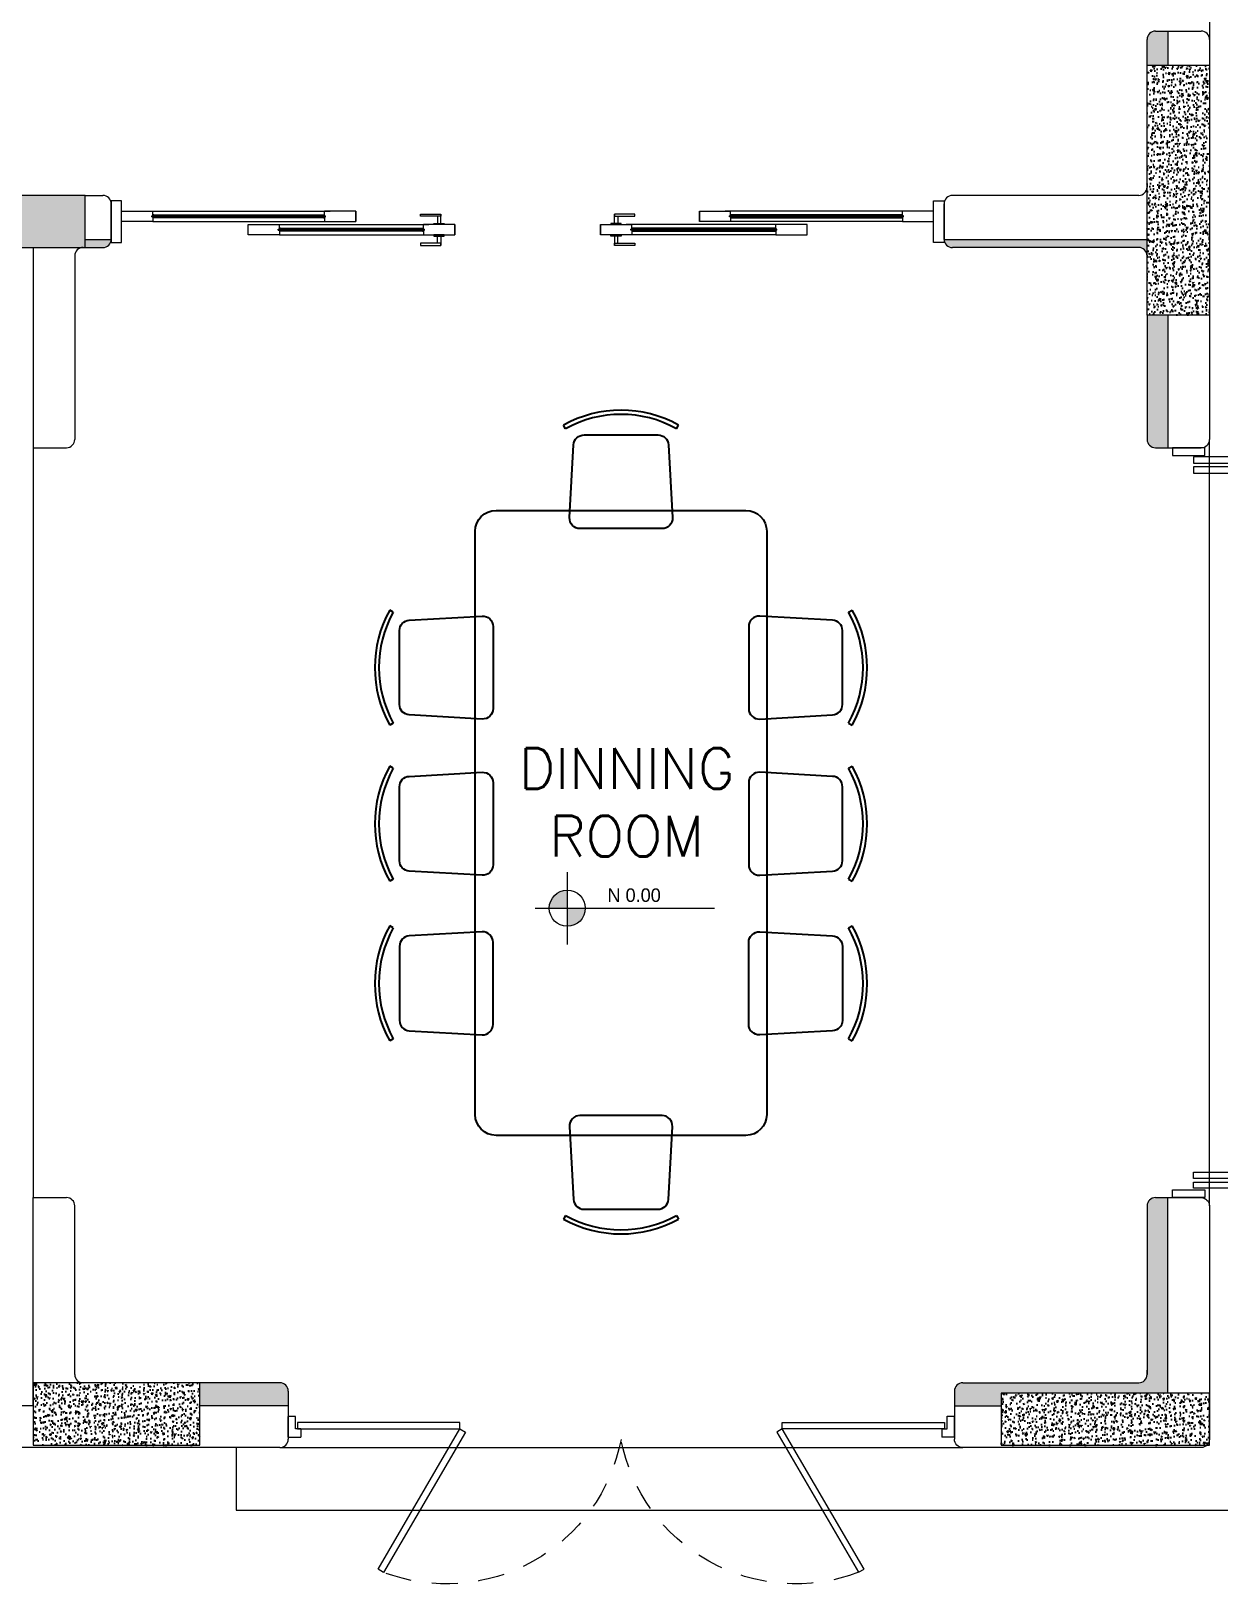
# Model space of a CAD drawing. Header units: metres. Extents: x -232 to 581, y 30 to 789.
# Drawn here: x 114.36 to 120.06, y 449.74 to 457.19 of the extents above; entities that cross this region are included whole.
import ezdxf

# ---------------------------------------------------------------- set-up
doc = ezdxf.new("R2010")
doc.units = ezdxf.units.M
doc.linetypes.add('HIDDEN2', pattern=[0.1875, 0.125, -0.0625])
for name, color, linetype, lineweight in [('A-DOOR', 35, 'Continuous', 5), ('A-WALL', 250, 'Continuous', 20), ('baños', 140, 'Continuous', 0), ('Columnas', 7, 'Continuous', 18), ('piscina', 131, 'Continuous', 0), ('SE-2', 252, 'Continuous', 9), ('textos', 7, 'Continuous', 0)]:
    doc.layers.add(name, color=color, linetype=linetype, lineweight=lineweight)
doc.layers.add('HATCH', color=8, linetype='Continuous')
doc.layers.add('MOBILIARIOS', color=252, linetype='Continuous')
doc.layers.add('PISO', color=7, linetype='Continuous', lineweight=5, true_color=0xe6e6e6)
doc.layers.add('RELLENO SECCION', color=8, linetype='Continuous', lineweight=0, transparency=0.4)
doc.styles.add('ESC100-2mm', font='arial.ttf', dxfattribs={"height": 0.15})
doc.styles.get("Standard").update_dxf_attribs({"font": 'arial.ttf'})
pattern_1 = [(49.99999999999999, (109.5950523051869, -7.243447285351294), (0.05829909407872129, -0.005100507372448988), [0.006096000000000001, -0.067056]), (355, (109.5950523051869, -7.243447285351294), (-0.01127789485599019, 0.06113819047649125), [0.004876800000000001, -0.05364498693440001]), (100.4514447, (109.5999105474269, -7.243872326471319), (0.04702119906891305, 0.05603768061190244), [0.005180802815999999, -0.05698887827199999]), (46.18420000000001, (109.5950523051869, -7.227191285351296), (0.08674529308548158, -0.01345354493847269), [0.009144000000000001, -0.100584]), (96.63555760999992, (109.6022810731869, -7.228312405351289), (0.07596932289648096, 0.07917635987127089), [0.0077712074048, -0.08548339461120001]), (351.1841511700001, (109.5950523051869, -7.227191285351296), (0.07596932290079265, 0.07917635986737045), [0.007315189462400001, -0.0804671142144]), (21, (109.6031803051869, -7.231255285351267), (0.0485166052061224, -0.03272486341986804), [0.006096000000000001, -0.067056]), (326.0000000000001, (109.6031803051869, -7.231255285351267), (0.01977664907124706, 0.05894014915914217), [0.004876800000000001, -0.0536448]), (71.45144499999999, (109.6072233556189, -7.233982357319292), (0.06829325416918917, 0.02621528604348968), [0.005180802816000001, -0.056988780032]), (37.50000000000001, (109.5950523051869, -7.243447285351294), (0.0009883530401893813, 0.027057612439409), [0, -0.05299456, 0, -0.05445760000000001, 0, -0.05384800000000001]), (7.499999999999999, (109.5950523051869, -7.243447285351294), (0.02138229200329784, 0.03205778394179824), [0, -0.03104896, 0, -0.05177536000000001, 0, -0.0205232]), (327.5, (109.5769268651869, -7.243447285351294), (0.04338899045339885, -0.001833198077655502), [0, -0.02032, 0, -0.06339840000000001, 0, -0.0841248]), (317.5, (109.5687988651869, -7.243447285351294), (0.04740133804352578, 0.00813647713066657), [0, -0.026416, 0, -0.04210304, 0, -0.0597408])]

# ---------------------------------------------------------------- blocks, each defined once
blk = doc.blocks.new('A$C9daa110d')
at = {"layer": 'A-DOOR'}
for p, q in [((1.633476927054289e-05, 0.1005227127141595), (0.06001633402468087, 0.100512911852725)), ((1.633476927054289e-05, 0.1005227127141595), (3.26695385979292e-05, 0.0005227126059708098)), ((0.06000980011680213, 0.06051291099994671), (0.0600163340244535, 0.1005129105035465)), ((3.14000973762586, 0.06000980011684476), (3.140016271533511, 0.1000097996204445)), ((3.200016270789149, 0.1000000001081887), (3.140016271533739, 0.1000098009696231)), ((3.200016270789149, 0.1000000001081887), (3.199999936019822, 0)), ((0.03499999968198608, 0.0005169954367829632), (0, 0.0005227126059708098)), ((0.03500980054343472, 0.06051699469219329), (0.03499999968198608, 0.0005169954367829632)), ((0.06000980011680213, 0.06051291099994671), (0.03500980054343472, 0.06051699469219329)), ((3.14000973762586, 0.06000980011684476), (3.165009737199227, 0.06000571642459818)), ((3.165009737199227, 0.06000571642459818), (3.164999936337779, 5.717169187846594e-06)), ((3.164999936337779, 5.717169187846594e-06), (3.199999936019822, 0))]:
    blk.add_line(p, q, dxfattribs=at)
for points in [[(0.4314092330020003, 0.7340958945085703), (0.8247074544361226, 0.06038799940252204), (0.8508633782872153, 0.07565734447823758), (0.457565156853093, 0.7493652395843071)], [(2.765838793269268, 0.7337145708262867), (2.372320495568999, 0.060135200383165), (2.346169561538147, 0.07541308966342086), (2.739687859238416, 0.748992460106571)], [(0.04460117791131779, 0.06051542796283371), (0.8247074544361226, 0.06038799940252204), (0.8247025071707412, 0.03010128239537835), (0.04459623064587959, 0.03022871095569002)], [(3.152426772093804, 0.06000777182291728), (2.372320495568999, 0.060135200383165), (2.372315548303675, 0.02984848337602131), (3.15242182482848, 0.02972105481577358)]]:
    blk.add_lwpolyline(points, close=True, dxfattribs=at)
at = {"layer": 'A-DOOR', "linetype": 'HIDDEN2'}
for centre, start, end in [((0.7599614829443908, -0.04884637082306398), 10.76134296711832, 110.7488073156987), ((2.43703077724183, -0.04912031622266966), 69.23247441770859, 169.2199387662857)]:
    blk.add_arc(centre, 0.8535720901146175, start, end, dxfattribs=at)
blk = doc.blocks.new('A$C19a6c55b')
at = {"layer": 'A-DOOR'}
for points in [[(-1.728039933368564e-11, 3.562536612712151), (0.1553727816562969, 3.562536612712151), (0.1553727816562969, 3.600000000031727), (-1.728039933368564e-11, 3.600000000031727)], [(0.1005140850720636, 3.525121904975762), (1.035720050799682, 3.525121904975762), (1.035720050799682, 3.555408622386935), (0.1005140850720636, 3.555408622386935)], [(0.1005140850720636, 3.477433492034365), (1.035720050799682, 3.477433492034365), (1.035720050799682, 3.507720209445537), (0.1005140850720636, 3.507720209445537)], [(0.1005140850720636, 0.122566508029152), (1.035720050799682, 0.122566508029152), (1.035720050799682, 0.09227979061797953), (0.1005140850720636, 0.09227979061797953)], [(0.1005140850720636, 0.07487809508775456), (1.035720050799682, 0.07487809508775456), (1.035720050799682, 0.04459137767658206), (0.1005140850720636, 0.04459137767658206)], [(-1.728039933368564e-11, 0.0374633873513659), (0.1553727816562969, 0.0374633873513659), (0.1553727816562969, 3.178968199790688e-11), (-1.728039933368564e-11, 3.178968199790688e-11)]]:
    blk.add_lwpolyline(points, close=True, dxfattribs=at)
blk = doc.blocks.new('20.03.2026 LN 09 PRIMER NIVEL ARQ')
at = {"layer": 'HATCH'}
h = blk.add_hatch(dxfattribs=at)
h.set_pattern_fill('AR-CONC', color=1, scale=0.00032)
h.set_pattern_definition(pattern_1)
h.paths.add_polyline_path([(9.913863998904333, -55.82766608855763), (9.663863998903594, -55.82766608855763), (9.66386399890348, -56.73224372086929), (10.81398107150505, -56.73224372086929), (10.81398107150505, -56.48224372086929), (9.913863998922523, -56.48224372086929)])
h = blk.add_hatch(dxfattribs=at)
h.set_pattern_fill('AR-CONC', color=1, scale=0.00032)
h.set_pattern_definition(pattern_1)
h.paths.add_polyline_path([(16.21398107142505, -57.05724372086854), (15.91398107142493, -57.05724372086854), (15.91398107142493, -55.85770490505661), (16.21398107142505, -55.85770490505661)])
h = blk.add_hatch(dxfattribs=at)
h.set_pattern_fill('AR-CONC', color=1, scale=0.00032)
h.set_pattern_definition(pattern_1)
h.paths.add_polyline_path([(10.56398107142576, -62.18224372086922), (10.56398107142576, -62.48224372086918), (11.36398107142574, -62.48224372086918), (11.36398107142574, -62.18224372086922)])
h = blk.add_hatch(dxfattribs=at)
h.set_pattern_fill('AR-CONC', color=1, scale=0.00032)
h.set_pattern_definition(pattern_1)
h.paths.add_polyline_path([(15.21397086611751, -62.48224372087941), (15.21353516971595, -62.23224372085895), (15.96398107142625, -62.23224372082473), (15.96441676782689, -62.23224372079653), (16.2135453750239, -62.23224372079653), (16.21354537502458, -62.48224372086929)])
at = {"layer": 'RELLENO SECCION'}
h = blk.add_hatch(color=1, dxfattribs=at)
h.dxf.hatch_style = 1
h.paths.add_polyline_path([(15.9139810714255, -55.85770490505661), (16.01398107146156, -55.85770490505661), (16.01398107146161, -55.69316608856832), (15.95398107142552, -55.69316608856832, 0.414213562373114), (15.91398107142552, -55.7331660885684)])
h = blk.add_hatch(color=1, dxfattribs=at)
h.dxf.hatch_style = 1
edge = h.paths.add_edge_path()
edge.add_arc((10.89900206022901, -56.69233346635178), 0.04002948853088027, 269.7937312357839, 358.7066360886235)
edge.add_line((10.93902135045909, -56.69323699361883), (10.81398107150504, -56.69323187336236))
edge.add_line((10.81398107150505, -56.69323187336238), (10.81399552781998, -56.73223714681876))
edge.add_line((10.81399552782, -56.73223714681876), (10.89885795161636, -56.7323626954819))
h = blk.add_hatch(color=1, dxfattribs=at)
h.dxf.hatch_style = 1
edge = h.paths.add_edge_path()
edge.add_arc((15.8739148984746, -56.77221638361766), 0.04000000000002046, 0, 89.86948625179913)
edge.add_line((15.87400601418079, -56.73221648739377), (14.9788793117775, -56.73229900724778))
edge.add_arc((14.9789569658742, -56.69227433811807), 0.04002474446009788, 181.2770787638282, 269.888837396633, ccw=False)
edge.add_line((14.93894216334394, -56.69316638495525), (15.91398107142516, -56.69316638495525))
edge.add_line((15.91398107142516, -56.69316638495525), (15.91391489847462, -56.77221638361767))
h = blk.add_hatch(color=1, dxfattribs=at)
h.dxf.hatch_style = 1
h.paths.add_polyline_path([(16.01398107144581, -57.05724372086854), (15.91398107142487, -57.05724372086854), (15.91398107142552, -57.65322950952304, 0.4142135623727931), (15.95398107142552, -57.69322950952289), (16.01398107144564, -57.69322950952289)])
h = blk.add_hatch(color=1, dxfattribs=at)
h.dxf.hatch_style = 1
edge = h.paths.add_edge_path()
edge.add_arc((15.87398107142513, -62.14224372086915), 0.04000000000003467, 270.0000000000407, 359.9999999999491, ccw=False)
edge.add_line((15.87398107142513, -62.18224372086911), (15.02899808925548, -62.18224372086916))
edge.add_arc((15.02899808925554, -62.2222437208693), 0.04000000000004889, 90.00000000006106, 180.0000000016183)
edge.add_line((14.98899808925549, -62.22224372087044), (14.98899808925758, -62.29316608861071))
edge.add_line((14.98899808925756, -62.29316608861063), (15.21386992294759, -62.29316608860402))
edge.add_line((15.21386992294759, -62.29316608860404), (15.21398107142532, -62.23224372086902))
edge.add_line((15.21398107142534, -62.23224372086906), (15.96398107142548, -62.2322437208046))
edge.add_line((15.96398107142548, -62.2322437208046), (16.01356885739952, -62.23224372080301))
edge.add_line((16.01356885739952, -62.23224372080301), (16.01358154722294, -61.29318526901272))
edge.add_line((16.01358154722294, -61.29318526901272), (15.95398107142246, -61.29316638495618))
edge.add_arc((15.95398107142518, -61.33316638495614), 0.04000000000000625, 90.00000000386754, 179.9999999999796)
edge.add_line((15.91398107142516, -61.33316638495614), (15.91398107142516, -62.14224372086917))
edge = h.paths.add_edge_path()
edge.add_arc((11.7489972720345, -62.22224372086919), 0.04000000000000625, 359.9999999967838, 449.9999999999797)
edge.add_line((11.74899727203453, -62.18224372086922), (11.36398107142574, -62.18224372086918))
edge.add_line((11.36398107142574, -62.18224372086922), (11.36398107142574, -62.293166088604))
edge.add_line((11.36398107142574, -62.29316608860393), (11.78899727203054, -62.29316608860397))
edge.add_line((11.78899727203054, -62.29316608860404), (11.78899727203452, -62.22224372087151))
at = {"layer": 'textos', "transparency": 33554534}
h = blk.add_hatch(color=1, dxfattribs=at)
h.dxf.hatch_style = 1
h.paths.add_polyline_path([(13.12947912510947, -59.81770019982218, 0.4142135623730951), (13.04293393704813, -59.90424538803495), (13.12947912510947, -59.90424538803495)])
h.paths.add_polyline_path([(13.21602431332224, -59.90424538803495), (13.12947912510947, -59.90424538803495), (13.12947912510947, -59.99079057624772, 0.4142135623730951)])
at = {"layer": 'A-DOOR', "color": 1}
for p, q in [((10.98895045569094, -56.55749554095701), (11.13895081564709, -56.5574955893195)), ((10.98895046156559, -56.60749554095696), (10.98895045569094, -56.55749554095701)), ((10.98895544057169, -56.55749554095723), (11.13895580052784, -56.55749558931973)), ((10.98895544644634, -56.60749554095719), (10.98895544057169, -56.55749554095723)), ((11.13395082158416, -56.58499558818562), (11.13395082158416, -56.57999558818562)), ((11.13395082164374, -56.57999558818562), (11.96895028152511, -56.57999558818562)), ((11.13395580646491, -56.58499558818585), (11.13395580646491, -56.57999558818585)), ((11.13395580652448, -56.57999558818585), (11.96895526640586, -56.57999558818585)), ((11.13895081564709, -56.55749558042828), (11.99012544828167, -56.55749554615932)), ((11.1389508215841, -56.57999558818562), (11.13895081564709, -56.5574955893195)), ((11.14395082158416, -56.57523338276235), (11.13895082158416, -56.57523338276235)), ((11.13895580052784, -56.55749558042851), (11.99013043316242, -56.55749554615954)), ((11.13895580646485, -56.57999558818585), (11.13895580052784, -56.55749558931973)), ((11.1439558064649, -56.57523338276258), (11.13895580646491, -56.57523338276258)), ((11.1439508157095, -56.5752333833185), (11.95895028152512, -56.57523333410109)), ((11.14395082158416, -56.57523338276235), (11.14395082158416, -56.57999558818562)), ((11.14395580059025, -56.57523338331873), (11.95895526640587, -56.57523333410131)), ((11.1439558064649, -56.57523338276258), (11.1439558064649, -56.57999558818585)), ((11.95895028152512, -56.57523338276235), (11.96395028152511, -56.57523338276235)), ((11.95895028152512, -56.57523338276235), (11.95895028152512, -56.57999558818562)), ((11.95895526640587, -56.57523338276258), (11.96395526640586, -56.57523338276258)), ((11.95895526640587, -56.57523338276258), (11.95895526640587, -56.57999558818585)), ((11.96395028152517, -56.57999558818562), (11.96395028746218, -56.5574955893195)), ((12.11395064741833, -56.55749554095701), (11.96395028746218, -56.5574955893195)), ((12.11395563229908, -56.55749554095723), (11.96395527234293, -56.55749558931973)), ((11.96395526640592, -56.57999558818585), (11.96395527234293, -56.55749558931973)), ((11.96895028152511, -56.58499558818562), (11.96895028152511, -56.57999558818562)), ((11.96895526640586, -56.58499558818585), (11.96895526640586, -56.57999558818585)), ((12.11395063566908, -56.55749553735905), (12.11395064154374, -56.60749552241055)), ((12.11395064154368, -56.60749554095696), (12.11395064741833, -56.55749554095701)), ((12.11395562054983, -56.55749553735927), (12.11395562642448, -56.60749552241077)), ((12.11395562642443, -56.60749554095719), (12.11395563229908, -56.55749554095723)), ((12.52145029023779, -56.61709591234001), (12.52145029023779, -56.57235632900677)), ((12.52145527511857, -56.61709591234023), (12.52145527511857, -56.57235632900688)), ((13.35645063289405, -56.61709591234001), (13.35645063289405, -56.57235632900677)), ((13.35645561777483, -56.61709591234023), (13.35645561777483, -56.57235632900688)), ((13.76395028746279, -56.55749553735905), (13.76395028158814, -56.60749552241055)), ((13.76395027571354, -56.55749554095701), (13.91395063566969, -56.5574955893195)), ((13.76395028158819, -56.60749554095696), (13.76395027571354, -56.55749554095701)), ((13.76395526059429, -56.55749554095723), (13.91395562055044, -56.55749558931973)), ((13.76395526646894, -56.60749554095719), (13.76395526059429, -56.55749554095723)), ((13.76395527234354, -56.55749553735927), (13.76395526646888, -56.60749552241077)), ((14.73895010748478, -56.55749558042828), (13.8877754748502, -56.55749554615932)), ((14.73895509236553, -56.55749558042851), (13.88778045973095, -56.55749554615954)), ((14.74395010148814, -56.57999558818562), (13.90895064160676, -56.57999558818562)), ((13.90895064160676, -56.58499558818562), (13.90895064160676, -56.57999558818562)), ((14.74395508636889, -56.57999558818585), (13.90895562648751, -56.57999558818585)), ((13.90895562648751, -56.58499558818585), (13.90895562648751, -56.57999558818585)), ((13.9139506416067, -56.57999558818562), (13.91395063566969, -56.5574955893195)), ((13.91895064160676, -56.57523338276235), (13.91395064160676, -56.57523338276235)), ((13.91395562648745, -56.57999558818585), (13.91395562055044, -56.55749558931973)), ((13.9189556264875, -56.57523338276258), (13.91395562648751, -56.57523338276258)), ((14.73395010742237, -56.5752333833185), (13.91895064160676, -56.57523333410109)), ((13.91895064160676, -56.57523338276235), (13.91895064160676, -56.57999558818562)), ((14.73395509230312, -56.57523338331873), (13.9189556264875, -56.57523333410131)), ((13.9189556264875, -56.57523338276258), (13.9189556264875, -56.57999558818585)), ((14.73395010154772, -56.57523338276235), (14.73895010154772, -56.57523338276235)), ((14.73395010154772, -56.57523338276235), (14.73395010154772, -56.57999558818562)), ((14.73395508642847, -56.57523338276258), (14.73895508642846, -56.57523338276258)), ((14.73395508642847, -56.57523338276258), (14.73395508642847, -56.57999558818585)), ((14.73895010154777, -56.57999558818562), (14.73895010748478, -56.5574955893195)), ((14.88895046744094, -56.55749554095701), (14.73895010748478, -56.5574955893195)), ((14.88895545232168, -56.55749554095723), (14.73895509236553, -56.55749558931973)), ((14.73895508642852, -56.57999558818585), (14.73895509236553, -56.55749558931973)), ((14.74395010154771, -56.58499558818562), (14.74395010154771, -56.57999558818562)), ((14.74395508642846, -56.58499558818585), (14.74395508642846, -56.57999558818585)), ((14.88895046156628, -56.60749554095696), (14.88895046744094, -56.55749554095701)), ((14.88895544644703, -56.60749554095719), (14.88895545232168, -56.55749554095723)), ((11.13895082152175, -56.60749558931957), (10.98895046156559, -56.60749554095696)), ((11.13895580640249, -56.6074955893198), (10.98895544644634, -56.60749554095719)), ((11.13395082164374, -56.58499558818562), (11.96895028152511, -56.58499558818562)), ((11.13395580652448, -56.58499558818585), (11.96895526640586, -56.58499558818585)), ((11.13895046156557, -56.60749558931957), (11.99012509420015, -56.60749555486495)), ((11.1389508215841, -56.58499558818562), (11.1389508215841, -56.60749558931957)), ((11.14395082158416, -56.5897577936089), (11.13895082158416, -56.5897577936089)), ((11.13895544644632, -56.6074955893198), (11.9901300790809, -56.60749555486518)), ((11.13895580646485, -56.58499558818585), (11.13895580646485, -56.6074955893198)), ((11.1439558064649, -56.58975779360912), (11.13895580646491, -56.58975779360912)), ((11.14395082158416, -56.5897577936089), (11.14395082158416, -56.58499558818562)), ((11.95895028152512, -56.58975774497321), (11.14395082158416, -56.5897577936089)), ((11.1439558064649, -56.58975779360912), (11.1439558064649, -56.58499558818585)), ((11.95895526640587, -56.58975774497344), (11.1439558064649, -56.58975779360912)), ((11.5965844279404, -56.62209588814903), (11.74658478789655, -56.62209593651153)), ((11.59658443381505, -56.67209588814899), (11.5965844279404, -56.62209588814903)), ((11.59658941282117, -56.62209588814926), (11.74658977277733, -56.62209593651176)), ((11.59658941869583, -56.67209588814922), (11.59658941282117, -56.62209588814926)), ((11.74158479383362, -56.64959593537765), (11.74158479383362, -56.64459593537765)), ((11.7415847938932, -56.64459593537765), (12.44395010448432, -56.64459593537765)), ((11.7415847938932, -56.64959593537765), (12.44395010448432, -56.64959593537765)), ((11.7415897787144, -56.64959593537787), (11.7415897787144, -56.64459593537788)), ((11.74158977877397, -56.64459593537788), (12.44395508936506, -56.64459593537788)), ((11.74158977877397, -56.64959593537787), (12.44395508936506, -56.64959593537787)), ((11.74658478789655, -56.62209592762031), (12.46512527124088, -56.62209589335134)), ((11.74658479383356, -56.64459593537765), (11.74658478789655, -56.62209593651153)), ((11.75158479383362, -56.63983372995438), (11.74658479383362, -56.63983372995438)), ((11.74658479383356, -56.64959593537765), (11.74658479383356, -56.6720959365116)), ((11.75158479383362, -56.65435814080092), (11.74658479383362, -56.65435814080092)), ((11.74658977277733, -56.62209592762053), (12.46513025612163, -56.62209589335157)), ((11.74658977871434, -56.64459593537788), (11.74658977277733, -56.62209593651176)), ((11.75158977871439, -56.6398337299546), (11.74658977871439, -56.6398337299546)), ((11.74658977871434, -56.64959593537787), (11.74658977871434, -56.67209593651182)), ((11.75158977871439, -56.65435814080115), (11.74658977871439, -56.65435814080115)), ((11.75158478795896, -56.63983373051053), (12.43395010448432, -56.63983368129311)), ((11.75158479383362, -56.63983372995438), (11.75158479383362, -56.64459593537765)), ((11.75158479383362, -56.65435814080092), (11.75158479383362, -56.64959593537765)), ((12.43395010448432, -56.65435809216524), (11.75158479383362, -56.65435814080092)), ((11.75158977283974, -56.63983373051076), (12.43395508936507, -56.63983368129334)), ((11.75158977871439, -56.6398337299546), (11.75158977871439, -56.64459593537788)), ((11.75158977871439, -56.65435814080115), (11.75158977871439, -56.64959593537787)), ((12.43395508936507, -56.65435809216547), (11.75158977871439, -56.65435814080115)), ((11.95895028152512, -56.5897577936089), (11.95895028152512, -56.58499558818562)), ((11.95895028152512, -56.5897577936089), (11.96395028152511, -56.5897577936089)), ((11.95895526640587, -56.58975779360912), (11.95895526640587, -56.58499558818585)), ((11.95895526640587, -56.58975779360912), (11.96395526640586, -56.58975779360912)), ((11.96395028152517, -56.58499558818562), (11.96395028152517, -56.60749558931957)), ((11.96395028158753, -56.60749558931957), (12.11395064154368, -56.60749554095696)), ((11.96395526640592, -56.58499558818585), (11.96395526640592, -56.6074955893198)), ((11.96395526646828, -56.6074955893198), (12.11395562642443, -56.60749554095719)), ((12.43395010448432, -56.63983372995438), (12.43895010448432, -56.63983372995438)), ((12.43395010448432, -56.63983372995438), (12.43395010448432, -56.64459593537765)), ((12.43395010448432, -56.65435814080092), (12.43395010448432, -56.64959593537765)), ((12.43395010448432, -56.65435814080092), (12.43895010448432, -56.65435814080092)), ((12.43395508936507, -56.6398337299546), (12.43895508936507, -56.6398337299546)), ((12.43395508936507, -56.6398337299546), (12.43395508936507, -56.64459593537788)), ((12.43395508936507, -56.65435814080115), (12.43395508936507, -56.64959593537787)), ((12.43395508936507, -56.65435814080115), (12.43895508936507, -56.65435814080115)), ((12.43895010448438, -56.64459593537765), (12.43895011042139, -56.62209593651153)), ((12.43895010448438, -56.64959593537765), (12.43895010448438, -56.6720959365116)), ((12.58895047037754, -56.62209588814903), (12.43895011042139, -56.62209593651153)), ((12.43895508936512, -56.64459593537788), (12.43895509530213, -56.62209593651176)), ((12.43895508936512, -56.64959593537787), (12.43895508936512, -56.67209593651182)), ((12.58895545525829, -56.62209588814926), (12.43895509530213, -56.62209593651176)), ((12.44395010448432, -56.64959593537765), (12.44395010448432, -56.64459593537765)), ((12.44395508936506, -56.64959593537787), (12.44395508936506, -56.64459593537788)), ((12.5064502901493, -56.58201232773956), (12.5064502901493, -56.61709591234148)), ((12.50645527503008, -56.58201232773968), (12.50645527503008, -56.61709591234171)), ((12.58895045862829, -56.62209588455107), (12.58895046450294, -56.67209586960257)), ((12.58895046450289, -56.67209588814899), (12.58895047037754, -56.62209588814903)), ((12.58895544350904, -56.6220958845513), (12.58895544938369, -56.6720958696028)), ((12.58895544938363, -56.67209588814922), (12.58895545525829, -56.62209588814926)), ((13.28895045275434, -56.62209588814903), (13.43895081271049, -56.62209593651153)), ((13.28895045862899, -56.67209588814899), (13.28895045275434, -56.62209588814903)), ((13.28895046450359, -56.62209588455107), (13.28895045862893, -56.67209586960257)), ((13.28895544938433, -56.6220958845513), (13.28895544350968, -56.6720958696028)), ((13.28895543763508, -56.62209588814926), (13.43895579759123, -56.62209593651176)), ((13.28895544350974, -56.67209588814922), (13.28895543763508, -56.62209588814926)), ((13.37145063298254, -56.58201232773956), (13.37145063298254, -56.61709591234148)), ((13.37145561786332, -56.58201232773968), (13.37145561786332, -56.61709591234171)), ((14.13131613523529, -56.62209592762031), (13.412775651891, -56.62209589335134)), ((14.13132112011607, -56.62209592762053), (13.41278063677174, -56.62209589335157)), ((14.13631612923865, -56.64459593537765), (13.43395081864756, -56.64459593537765)), ((13.43395081864756, -56.64959593537765), (13.43395081864756, -56.64459593537765)), ((14.13631612923865, -56.64959593537765), (13.43395081864756, -56.64959593537765)), ((14.13632111411943, -56.64459593537788), (13.43395580352831, -56.64459593537788)), ((13.43395580352831, -56.64959593537787), (13.43395580352831, -56.64459593537788)), ((14.13632111411943, -56.64959593537787), (13.43395580352831, -56.64959593537787)), ((13.4389508186475, -56.64459593537765), (13.43895081271049, -56.62209593651153)), ((13.44395081864755, -56.63983372995438), (13.43895081864756, -56.63983372995438)), ((13.4389508186475, -56.64959593537765), (13.4389508186475, -56.6720959365116)), ((13.44395081864755, -56.65435814080092), (13.43895081864756, -56.65435814080092)), ((13.43895580352824, -56.64459593537788), (13.43895579759123, -56.62209593651176)), ((13.4439558035283, -56.6398337299546), (13.4389558035283, -56.6398337299546)), ((13.43895580352824, -56.64959593537787), (13.43895580352824, -56.67209593651182)), ((13.4439558035283, -56.65435814080115), (13.4389558035283, -56.65435814080115)), ((14.12631613517289, -56.63983373051053), (13.44395081864755, -56.63983368129311)), ((13.44395081864755, -56.63983372995438), (13.44395081864755, -56.64459593537765)), ((13.44395081864755, -56.65435814080092), (13.44395081864755, -56.64959593537765)), ((13.44395081864755, -56.65435809216524), (14.12631612929823, -56.65435814080092)), ((14.12632112005366, -56.63983373051076), (13.4439558035283, -56.63983368129334)), ((13.4439558035283, -56.6398337299546), (13.4439558035283, -56.64459593537788)), ((13.4439558035283, -56.65435814080115), (13.4439558035283, -56.64959593537787)), ((13.4439558035283, -56.65435809216547), (14.12632111417901, -56.65435814080115)), ((13.91395064154435, -56.60749558931957), (13.76395028158819, -56.60749554095696)), ((13.91395562642509, -56.6074955893198), (13.76395526646894, -56.60749554095719)), ((14.7389504615663, -56.60749558931957), (13.88777582893172, -56.60749555486495)), ((14.73895544644705, -56.6074955893198), (13.88778081381247, -56.60749555486518)), ((14.74395010148814, -56.58499558818562), (13.90895064160676, -56.58499558818562)), ((14.74395508636889, -56.58499558818585), (13.90895562648751, -56.58499558818585)), ((13.9139506416067, -56.58499558818562), (13.9139506416067, -56.60749558931957)), ((13.91895064160676, -56.5897577936089), (13.91395064160676, -56.5897577936089)), ((13.91395562648745, -56.58499558818585), (13.91395562648745, -56.6074955893198)), ((13.9189556264875, -56.58975779360912), (13.91395562648751, -56.58975779360912)), ((13.91895064160676, -56.5897577936089), (13.91895064160676, -56.58499558818562)), ((13.91895064160676, -56.58975774497321), (14.73395010154772, -56.5897577936089)), ((13.9189556264875, -56.58975779360912), (13.9189556264875, -56.58499558818585)), ((13.9189556264875, -56.58975774497344), (14.73395508642847, -56.58975779360912)), ((14.12631612929823, -56.63983372995438), (14.13131612929823, -56.63983372995438)), ((14.12631612929823, -56.63983372995438), (14.12631612929823, -56.64459593537765)), ((14.12631612929823, -56.65435814080092), (14.12631612929823, -56.64959593537765)), ((14.12631612929823, -56.65435814080092), (14.13131612929823, -56.65435814080092)), ((14.12632111417901, -56.6398337299546), (14.131321114179, -56.6398337299546)), ((14.12632111417901, -56.6398337299546), (14.12632111417901, -56.64459593537788)), ((14.12632111417901, -56.65435814080115), (14.12632111417901, -56.64959593537787)), ((14.12632111417901, -56.65435814080115), (14.131321114179, -56.65435814080115)), ((14.13131612929828, -56.64459593537765), (14.13131613523529, -56.62209593651153)), ((14.13131612929828, -56.64959593537765), (14.13131612929828, -56.6720959365116)), ((14.28131649519145, -56.62209588814903), (14.13131613523529, -56.62209593651153)), ((14.13132111417906, -56.64459593537788), (14.13132112011607, -56.62209593651176)), ((14.13132111417906, -56.64959593537787), (14.13132111417906, -56.67209593651182)), ((14.28132148007222, -56.62209588814926), (14.13132112011607, -56.62209593651176)), ((14.13631612929822, -56.64959593537765), (14.13631612929822, -56.64459593537765)), ((14.136321114179, -56.64959593537787), (14.136321114179, -56.64459593537788)), ((14.28131648931679, -56.67209588814899), (14.28131649519145, -56.62209588814903)), ((14.28132147419757, -56.67209588814922), (14.28132148007222, -56.62209588814926)), ((14.73395010154772, -56.5897577936089), (14.73395010154772, -56.58499558818562)), ((14.73395010154772, -56.5897577936089), (14.73895010154772, -56.5897577936089)), ((14.73395508642847, -56.58975779360912), (14.73395508642847, -56.58499558818585)), ((14.73395508642847, -56.58975779360912), (14.73895508642846, -56.58975779360912)), ((14.73895010154777, -56.58499558818562), (14.73895010154777, -56.60749558931957)), ((14.73895010161013, -56.60749558931957), (14.88895046156628, -56.60749554095696)), ((14.73895508642852, -56.58499558818585), (14.73895508642852, -56.6074955893198)), ((14.73895508649088, -56.6074955893198), (14.88895544644703, -56.60749554095719)), ((11.74658479377121, -56.6720959365116), (11.59658443381505, -56.67209588814899)), ((11.74658977865198, -56.67209593651182), (11.59658941869583, -56.67209588814922)), ((11.74658443381503, -56.6720959365116), (12.46512491715936, -56.67209590205698)), ((11.74658941869581, -56.67209593651182), (12.4651299020401, -56.67209590205721)), ((12.43895010454673, -56.6720959365116), (12.58895046450289, -56.67209588814899)), ((12.43895508942748, -56.67209593651182), (12.58895544938363, -56.67209588814922)), ((12.5064502901493, -56.7121794264142), (12.5064502901493, -56.67709584181216)), ((12.50645527503008, -56.71217942641442), (12.50645527503008, -56.67709584181239)), ((12.52145029023779, -56.67709584181364), (12.52145029023779, -56.72183542514699)), ((12.52145527511857, -56.67709584181375), (12.52145527511857, -56.72183542514722)), ((13.43895081858514, -56.6720959365116), (13.28895045862899, -56.67209588814899)), ((13.43895580346589, -56.67209593651182), (13.28895544350974, -56.67209588814922)), ((13.35645063289405, -56.67709584181364), (13.35645063289405, -56.72183542514699)), ((13.35645561777483, -56.67709584181375), (13.35645561777483, -56.72183542514722)), ((13.37145063298254, -56.7121794264142), (13.37145063298254, -56.67709584181216)), ((13.37145561786332, -56.71217942641442), (13.37145561786332, -56.67709584181239)), ((14.13131648931682, -56.6720959365116), (13.41277600597252, -56.67209590205698)), ((14.13132147419759, -56.67209593651182), (13.41278099085326, -56.67209590205721)), ((14.13131612936064, -56.6720959365116), (14.28131648931679, -56.67209588814899)), ((14.13132111424142, -56.67209593651182), (14.28132147419757, -56.67209588814922))]:
    blk.add_line(p, q, dxfattribs=at)
for points in [[(10.98895046156559, -56.50750224913384), (10.93895046156558, -56.50750224913384), (10.93895046156558, -56.70750224913377), (10.98895046156559, -56.70750224913377)], [(10.98895544644634, -56.50750224913406), (10.93895544644633, -56.50750224913406), (10.93895544644633, -56.707502249134), (10.98895544644634, -56.707502249134)], [(12.52145029023734, -56.57235632900654), (12.52145029023734, -56.58199280916313), (12.42413513942807, -56.58199280916313), (12.42413513942807, -56.57235632900654)], [(12.52145527511811, -56.57235632900677), (12.52145527511811, -56.58199280916335), (12.42414012430885, -56.58199280916335), (12.42414012430885, -56.57235632900677)], [(13.35645063289451, -56.57235632900654), (13.35645063289451, -56.58199280916313), (13.45376578370377, -56.58199280916313), (13.45376578370377, -56.57235632900654)], [(13.35645561777528, -56.57235632900677), (13.35645561777528, -56.58199280916335), (13.45377076858455, -56.58199280916335), (13.45377076858455, -56.57235632900677)], [(14.88895046156628, -56.50750224913384), (14.93895046156629, -56.50750224913384), (14.93895046156629, -56.70750224913377), (14.88895046156628, -56.70750224913377)], [(14.88895544644703, -56.50750224913406), (14.93895544644704, -56.50750224913406), (14.93895544644704, -56.707502249134), (14.88895544644703, -56.707502249134)], [(12.53868987373278, -56.62209591233034), (12.48921070706609, -56.62209591233034), (12.48921070706405, -56.61709591233307), (12.53868987373073, -56.61709591233307)], [(12.53869485861355, -56.62209591233045), (12.48921569194687, -56.62209591233045), (12.48921569194482, -56.6170959123333), (12.53869485861151, -56.6170959123333)], [(13.33921104939907, -56.62209591233034), (13.38869021606575, -56.62209591233034), (13.3886902160678, -56.61709591233307), (13.33921104940111, -56.61709591233307)], [(13.33921603427984, -56.62209591233045), (13.38869520094653, -56.62209591233045), (13.38869520094858, -56.6170959123333), (13.33921603428189, -56.6170959123333)], [(12.52145029023734, -56.72183542514711), (12.52145029023734, -56.71219894499052), (12.42413513942807, -56.71219894499052), (12.42413513942807, -56.72183542514711)], [(12.52145527511811, -56.72183542514733), (12.52145527511811, -56.71219894499075), (12.42414012430885, -56.71219894499075), (12.42414012430885, -56.72183542514733)], [(12.53868987373278, -56.67209584182331), (12.48921070706609, -56.67209584182331), (12.48921070706405, -56.67709584182057), (12.53868987373073, -56.67709584182057)], [(12.53869485861355, -56.67209584182353), (12.48921569194687, -56.67209584182353), (12.48921569194482, -56.6770958418208), (12.53869485861151, -56.6770958418208)], [(13.33921104939907, -56.67209584182331), (13.38869021606575, -56.67209584182331), (13.3886902160678, -56.67709584182057), (13.33921104940111, -56.67709584182057)], [(13.33921603427984, -56.67209584182353), (13.38869520094653, -56.67209584182353), (13.38869520094858, -56.6770958418208), (13.33921603428189, -56.6770958418208)], [(13.35645063289451, -56.72183542514711), (13.35645063289451, -56.71219894499052), (13.45376578370377, -56.71219894499052), (13.45376578370377, -56.72183542514711)], [(13.35645561777528, -56.72183542514733), (13.35645561777528, -56.71219894499075), (13.45377076858455, -56.71219894499075), (13.45377076858455, -56.72183542514733)]]:
    blk.add_lwpolyline(points, close=True, dxfattribs=at)
at = {"layer": 'A-WALL', "color": 1}
for p, q in [((15.9139810714255, -55.85770490505661), (15.9139810714255, -55.73316608856828)), ((15.95398107142552, -55.69316608856832), (16.17398107144584, -55.69316608856832)), ((16.01398107146161, -55.69316608856832), (16.01398107146156, -55.85770490505661)), ((16.21398107144563, -55.7331660885684), (16.21398107144563, -56.44316608860402)), ((10.81398107150505, -56.48217067877738), (10.89903327046861, -56.48225329722516)), ((15.87398439259647, -56.48220956243824), (14.9789388421724, -56.48229218036329)), ((16.21398107144563, -56.44316608860402), (16.21398107144563, -57.65322950952293)), ((10.9390209391232, -56.69323687852227), (10.93902994930937, -56.52225329708733)), ((14.93895618249607, -56.69316638495525), (14.93894474063649, -56.52183811331236)), ((10.81398107150505, -56.69323187336238), (10.93902135583767, -56.69323699361905)), ((14.93894216334394, -56.69316638495525), (15.91398107142516, -56.69316638495525)), ((10.56398107144582, -56.73224372086929), (10.56398107144594, -57.69312727247063)), ((10.76398107144584, -56.77223049942415), (10.76398107144541, -57.65312727247067)), ((10.81398107150505, -56.73224372086929), (10.89884349691567, -56.73235608315167)), ((15.87391157697908, -56.7322163837556), (14.97887931177752, -56.73229900724778)), ((15.91398107142487, -57.05724372086854), (15.9139810714255, -57.65322950952293)), ((16.01398107144581, -57.05724372086854), (16.01398107144564, -57.69322950952289)), ((10.5639810714456, -57.69312727247063), (10.72398107144539, -57.69312727247063)), ((15.95398107142552, -57.69322950952289), (16.17398107144584, -57.69322950952289)), ((16.05398107144566, -57.69322950952289), (16.17398107144561, -57.69322950952289)), ((10.56398107144582, -62.29316608860393), (10.56398107144594, -61.29312727247191)), ((10.56398107144582, -61.29312727247191), (10.72398107144542, -61.29312727247191)), ((10.76398107144581, -62.14224372086926), (10.76398107144541, -61.33312727247187)), ((15.91398107142516, -61.33316638495614), (15.91398107142516, -62.14224372086915)), ((11.7489972720345, -62.18224372086922), (11.36398107142574, -62.18224372086922)), ((11.78899727203452, -62.22224372087351), (11.78899727202156, -62.45316608860833)), ((14.98899808925549, -62.22224372087351), (14.98899808926228, -62.45316608860401)), ((10.56398107144582, -62.29316608860393), (9.364048173168953, -62.29316608843965)), ((11.78899727203054, -62.29316608860404), (11.36398107142574, -62.29316608860393)), ((11.74899727202131, -62.49316608860408), (6.924048192045007, -62.49316608842742))]:
    blk.add_line(p, q, dxfattribs=at)
at = {"layer": 'A-WALL', "color": 1, "transparency": 33554684}
for p, q in [((16.05398107145294, -55.6931660885449), (16.17398107145345, -55.69316608856832)), ((16.08398107144586, -55.6931660885574), (16.14398107144564, -55.6931660885574))]:
    blk.add_line(p, q, dxfattribs=at)
at = {"layer": 'A-WALL', "color": 1}
for points in [[(15.95398107142518, -61.29316638495618), (16.17356885739974, -61.2932359600411, -0.414213562373095), (16.21356885739974, -61.33323596004107), (16.21356885739974, -62.45316608860401, -0.414213562373095), (16.17356885739974, -62.49316608860397), (15.0289980892623, -62.49316608860397, -0.414213562373095), (14.98899808926228, -62.45316608860401)], [(15.87398107142513, -62.18224372086911, 0.414213562373043), (15.91398107142516, -62.14224372086915), (15.91398107142516, -62.1213213530616)]]:
    blk.add_lwpolyline(points, format="xyb", dxfattribs=at)
for points in [[(16.01356885739952, -62.23224372079653), (16.01358154722294, -61.29318526901272)], [(15.02899808925548, -62.18224372086911), (15.87398107142513, -62.18224372086911)], [(14.98899808925756, -62.29316608861063), (15.21386992294759, -62.29316608860404)]]:
    blk.add_lwpolyline(points, dxfattribs=at)
for centre, start, end in [((15.95398107142552, -55.7331660885684), 89.99999999999349, 179.9999999999414), ((16.17398107144561, -55.7331660885684), 0, 89.99999998880445), ((10.89902994930935, -56.52225329708733), 0, 89.99524278979075), ((14.97894216334396, -56.52229218022535), 90.00475722785018, 180), ((15.87398107142491, -56.44220956257618), 270.0047572278485, 1.406975613329653e-09), ((10.8990209391232, -56.69235647673031), 269.7458319263906, 0), ((14.97894677695047, -56.69229900085111), 180, 270.0047576119317), ((10.80398107144583, -56.77223049942415), 89.87291434034269, 179.9999999999739), ((15.8739148984746, -56.77221638361766), 359.999999999987, 90.00475761193174), ((10.72398107144542, -57.65312727247067), 269.9999999999837, 359.999999999974), ((15.95398107142552, -57.65322950952293), 180.0000000000586, 270.0000000000065), ((16.17398107144561, -57.65322950952293), 270, 0), ((10.72398107144542, -61.33312727247187), 2.605510395054913e-11, 90), ((15.95398107142518, -61.33316638495614), 90, 179.9999999999935), ((10.80398107144586, -62.14224372086915), 180.0000000000261, 269.9999999999968), ((11.7489972720345, -62.22224372086919), 359.9999999938119, 89.99999999999675), ((15.02899808925548, -62.22224372086919), 90.00000000000325, 180.0000000061881), ((11.74899727202154, -62.45316608860401), 269.9999999996808, 359.9999999938119)]:
    blk.add_arc(centre, 0.04, start, end, dxfattribs=at)
at = {"layer": 'Columnas', "color": 1}
for points in [[(9.913863998904333, -55.82766608855763), (9.663863998903594, -55.82766608855763), (9.66386399890348, -56.73224372086929), (10.81398107150505, -56.73224372086929), (10.81398107150505, -56.48224372086929), (9.913863998922523, -56.48224372086929), (9.913863998904333, -55.82766608855763)], [(15.21398107142534, -62.48224372086929), (16.21398107142534, -62.48224372086929), (16.21398107142528, -62.23224372079653), (15.96398107142551, -62.23224372079653), (15.96398107142548, -62.2322437208046), (15.21398107142534, -62.23224372086906), (15.21352496440807, -62.48224372086929)]]:
    blk.add_lwpolyline(points, dxfattribs=at)
for points in [[(16.21398107142505, -57.05724372086854), (15.91398107142493, -57.05724372086854), (15.91398107142493, -55.85770490505661), (16.21398107142505, -55.85770490505661)], [(10.56398107142576, -62.18224372086922), (10.56398107142576, -62.48224372086918), (11.36398107142574, -62.48224372086918), (11.36398107142574, -62.18224372086922)]]:
    blk.add_lwpolyline(points, close=True, dxfattribs=at)
at = {"layer": 'MOBILIARIOS', "color": 1}
for p, q in [((13.12127094838212, -57.60235464428877), (13.1115580897586, -57.58487149876635)), ((13.65413029431244, -57.60235464428877), (13.66384315293595, -57.58487149876635)), ((12.29397595111467, -58.48219876410246), (12.27649280559226, -58.47248590547895)), ((14.48071119118057, -58.48219876410246), (14.49819433670299, -58.47248590547895)), ((12.29397595111467, -59.01505811003278), (12.27649280559226, -59.0247709686563)), ((14.48071119118057, -59.01505811003278), (14.49819433670299, -59.0247709686563)), ((12.29397595111467, -59.23219876410246), (12.27649280559226, -59.22248590547895)), ((14.48071119118057, -59.23219876410246), (14.49819433670299, -59.22248590547895)), ((12.29397595111467, -59.76505811003278), (12.27649280559226, -59.7747709686563)), ((14.48071119118057, -59.76505811003278), (14.49819433670299, -59.7747709686563)), ((12.29397595111467, -59.99831425928494), (12.27649280559226, -59.98860140066142)), ((14.48071119118057, -59.99831425928494), (14.49819433670299, -59.98860140066142)), ((12.29397595111467, -60.53117360521526), (12.27649280559226, -60.54088646383877)), ((14.48071119118057, -60.53117360521526), (14.49819433670299, -60.54088646383877)), ((13.12091389818247, -61.37856147698164), (13.11120103955895, -61.39604462250406)), ((13.65377324411278, -61.37856147698164), (13.6634861027363, -61.39604462250406))]:
    blk.add_line(p, q, dxfattribs=at)
for points in [[(13.20999994461778, -57.63192805562574), (13.56540129807678, -57.63192805562574, -0.3980502806704841), (13.61532431573715, -57.6791545546447), (13.63476876018154, -58.02915455464461, -0.4305637126590388), (13.58484574252117, -58.08192805562578), (13.19055550017339, -58.08192805562578, -0.4305637126590388), (13.14063248251301, -58.02915455464461), (13.1600769269574, -57.6791545546447, -0.3980502806704841)], [(14.08734357114756, -58.09447292880952), (14.08734357114756, -60.89447292880971, -0.414213562373095), (13.98734357114765, -60.99447292880961), (12.7873435711476, -60.99447292880961, -0.414213562373095), (12.68734357114758, -60.89447292880971), (12.68734357114758, -58.09447292880952, -0.414213562373095), (12.7873435711476, -57.99447292880961), (13.98734357114765, -57.99447292880961, -0.414213562373095)], [(12.32354936245176, -58.92632911379712), (12.32354936245176, -58.57092776033812, -0.3980502806704841), (12.37077586147061, -58.52100474267775), (12.72077586147063, -58.50156029823336, -0.4305637126590388), (12.77354936245169, -58.55148331589373), (12.77354936245169, -58.94577355824151, -0.4305637126590388), (12.72077586147063, -58.99569657590189), (12.37077586147061, -58.9762521314575, -0.3980502806704841)], [(14.45113777984349, -58.92632911379712), (14.45113777984349, -58.57092776033812, 0.3980502806704841), (14.40391128082464, -58.52100474267775), (14.05391128082462, -58.50156029823336, 0.4305637126590388), (14.00113777984345, -58.55148331589373), (14.00113777984345, -58.94577355824151, 0.4305637126590388), (14.05391128082462, -58.99569657590189), (14.40391128082464, -58.9762521314575, 0.3980502806704841)], [(12.32354936245176, -59.67632911379712), (12.32354936245176, -59.32092776033812, -0.3980502806704841), (12.37077586147061, -59.27100474267775), (12.72077586147063, -59.25156029823336, -0.4305637126590388), (12.77354936245169, -59.30148331589373), (12.77354936245169, -59.69577355824151, -0.4305637126590388), (12.72077586147063, -59.74569657590189), (12.37077586147061, -59.7262521314575, -0.3980502806704841)], [(14.45113777984349, -59.67632911379712), (14.45113777984349, -59.32092776033812, 0.3980502806704841), (14.40391128082464, -59.27100474267775), (14.05391128082462, -59.25156029823336, 0.4305637126590388), (14.00113777984345, -59.30148331589373), (14.00113777984345, -59.69577355824151, 0.4305637126590388), (14.05391128082462, -59.74569657590189), (14.40391128082464, -59.7262521314575, 0.3980502806704841)], [(12.32354936245176, -60.0870432555206), (12.32354936245176, -60.4424446089796, 0.3980502806704841), (12.37077586147061, -60.49236762663998), (12.72077586147063, -60.51181207108436, 0.4305637126590388), (12.77354936245169, -60.46188905342399), (12.77354936245169, -60.06759881107621, 0.4305637126590388), (12.72077586147063, -60.01767579341583), (12.37077586147061, -60.03712023786022, 0.3980502806704841)], [(14.45113777984349, -60.0870432555206), (14.45113777984349, -60.4424446089796, -0.3980502806704841), (14.40391128082464, -60.49236762663998), (14.05391128082462, -60.51181207108436, -0.4305637126590388), (14.00113777984345, -60.46188905342399), (14.00113777984345, -60.06759881107621, -0.4305637126590388), (14.05391128082462, -60.01767579341583), (14.40391128082464, -60.03712023786022, -0.3980502806704841)], [(13.20964289441812, -61.34898806564468), (13.56504424787713, -61.34898806564468, 0.3980502806704841), (13.6149672655375, -61.30176156662571), (13.63441170998189, -60.95176156662581, 0.4305637126590388), (13.58448869232151, -60.89898806564463), (13.19019844997374, -60.89898806564463, 0.4305637126590388), (13.14027543231336, -60.95176156662581), (13.15971987675775, -61.30176156662571, 0.3980502806704841)]]:
    blk.add_lwpolyline(points, format="xyb", close=True, dxfattribs=at)
for centre, radius, start, end in [((13.38770062134728, -58.08192805562578), 0.5686122742864268, 60.9453959009083, 119.0546040990917), ((13.38770062134728, -58.08192805562578), 0.5486122742864268, 60.9453959009083, 119.0546040990917), ((12.77354936245169, -58.74862843706762), 0.5686122742864268, 150.9453959009006, 209.0546040990994), ((12.77354936245169, -58.74862843706762), 0.5486122742864268, 150.9453959009006, 209.0546040990994), ((14.00113777984345, -58.74862843706762), 0.5486122742864268, 330.9453959009006, 29.05460409909937), ((14.00113777984345, -58.74862843706762), 0.5686122742864268, 330.9453959009006, 29.05460409909937), ((12.77354936245169, -59.49862843706762), 0.5686122742864268, 150.9453959009006, 209.0546040990994), ((12.77354936245169, -59.49862843706762), 0.5486122742864268, 150.9453959009006, 209.0546040990994), ((14.00113777984345, -59.49862843706762), 0.5486122742864268, 330.9453959009006, 29.05460409909937), ((14.00113777984345, -59.49862843706762), 0.5686122742864268, 330.9453959009006, 29.05460409909937), ((12.77354936245169, -60.2647439322501), 0.5686122742864268, 150.9453959009156, 209.0546040990844), ((12.77354936245169, -60.2647439322501), 0.5486122742864268, 150.9453959009156, 209.0546040990844), ((14.00113777984345, -60.2647439322501), 0.5486122742864268, 330.9453959009156, 29.05460409908443), ((14.00113777984345, -60.2647439322501), 0.5686122742864268, 330.9453959009156, 29.05460409908443), ((13.38734357114762, -60.89898806564463), 0.5686122742864268, 240.9453959009083, 299.0546040990917), ((13.38734357114762, -60.89898806564463), 0.5486122742864268, 240.9453959009083, 299.0546040990917)]:
    blk.add_arc(centre, radius, start, end, dxfattribs=at)
at = {"layer": 'piscina', "color": 1, "const_width": 0.004}
for points in [[(11.13395082158416, -56.58249558818557), (11.96895028152511, -56.58249557168085)], [(11.13395580646491, -56.58249558818579), (11.96895526640586, -56.58249557168108)], [(14.74395010154771, -56.58249558818557), (13.90895064160676, -56.58249557168085)], [(14.74395508642846, -56.58249558818579), (13.90895562648751, -56.58249557168108)], [(11.74158479383362, -56.64709593537759), (12.44395010448432, -56.64709591887288)], [(11.7415897787144, -56.64709593537782), (12.44395508936506, -56.64709591887311)], [(14.13631612929822, -56.64709593537759), (13.43395081864756, -56.64709591887288)], [(14.136321114179, -56.64709593537782), (13.43395580352831, -56.64709591887311)]]:
    blk.add_lwpolyline(points, dxfattribs=at)
at = {"layer": 'PISO', "color": 1}
for p, q in [((16.21398107144586, -49.25316638499135), (16.21398107144563, -55.7331660885684)), ((10.56398107144594, -57.69312727247109), (10.56398107144594, -61.29312727247191)), ((11.5390519228597, -62.49316608860408), (11.5390519228597, -62.79316608860404)), ((11.74899727202131, -62.49316608860408), (15.0289980892623, -62.49316608860397)), ((11.5390519228597, -62.79316608860404), (21.41398107144568, -62.79316608860404))]:
    blk.add_line(p, q, dxfattribs=at)
at = {"layer": 'PISO', "color": 1, "transparency": 33554687}
blk.add_line((16.21356885739974, -61.33323596004107), (16.21398107144563, -57.65322950952293), dxfattribs=at)
at = {"layer": 'textos', "color": 1}
for p, q in [((13.12947912510947, -59.73026741418721), (13.12947912510947, -60.07822336188246)), ((12.97566370927063, -59.90424538803495), (13.83653768917077, -59.90424538803495))]:
    blk.add_line(p, q, dxfattribs=at)
blk.add_circle((13.12947912510947, -59.90424538803495), 0.08654518812586502, dxfattribs=at)
at = {"color": 1, "xscale": -1, "rotation": 180}
blk.add_blockref('A$C9daa110d', (11.78899017694562, -62.343166088457), dxfattribs=at)
at = {"layer": 'SE-2', "color": 1}
blk.add_blockref('A$C19a6c55b', (16.03629468062647, -61.29323596007293), dxfattribs=at)
at = {"layer": 'baños', "color": 1, "linetype": 'Continuous'}
for tag, p in [('TRADENAME', (-12.06114936981487, -62.07078183069393)), ('MODELNUMBER', (-12.06114936975916, -62.07073949872006)), ('PRODUCT', (-12.06114936987058, -62.07082416266803)), ('MATERIAL', (-12.06114936992651, -62.07086649464213))]:
    blk.add_attdef(tag, p, '', height=2.5399184405861e-05, rotation=359.9999244952277, dxfattribs=at)
at = {"layer": 'textos', "color": 1, "insert": (11.71198807721623, -59.65544457337307), "char_height": 0.195, "width": 3.404876511770499, "attachment_point": 7}
blk.add_mtext('\\pxqc;{\\Fromans|c0;DINNING \\PROOM}', dxfattribs=at)
at = {"layer": 'textos', "color": 1, "insert": (13.32244684584668, -59.80885813542818), "char_height": 0.065, "attachment_point": 1, "style": 'ESC100-2mm'}
blk.add_mtext_dynamic_manual_height_columns('{\\Ftxt|c0;N 0.00}', width=2.216942068900153, gutter_width=0.5, heights=[0], dxfattribs=at)

msp = doc.modelspace()

# ---------------------------------------------------------------- block references
at = {"color": 1}
msp.add_blockref('20.03.2026 LN 09 PRIMER NIVEL ARQ', (103.801780673263, 512.8845109038641), dxfattribs=at)

doc.saveas('drawing.dxf')
